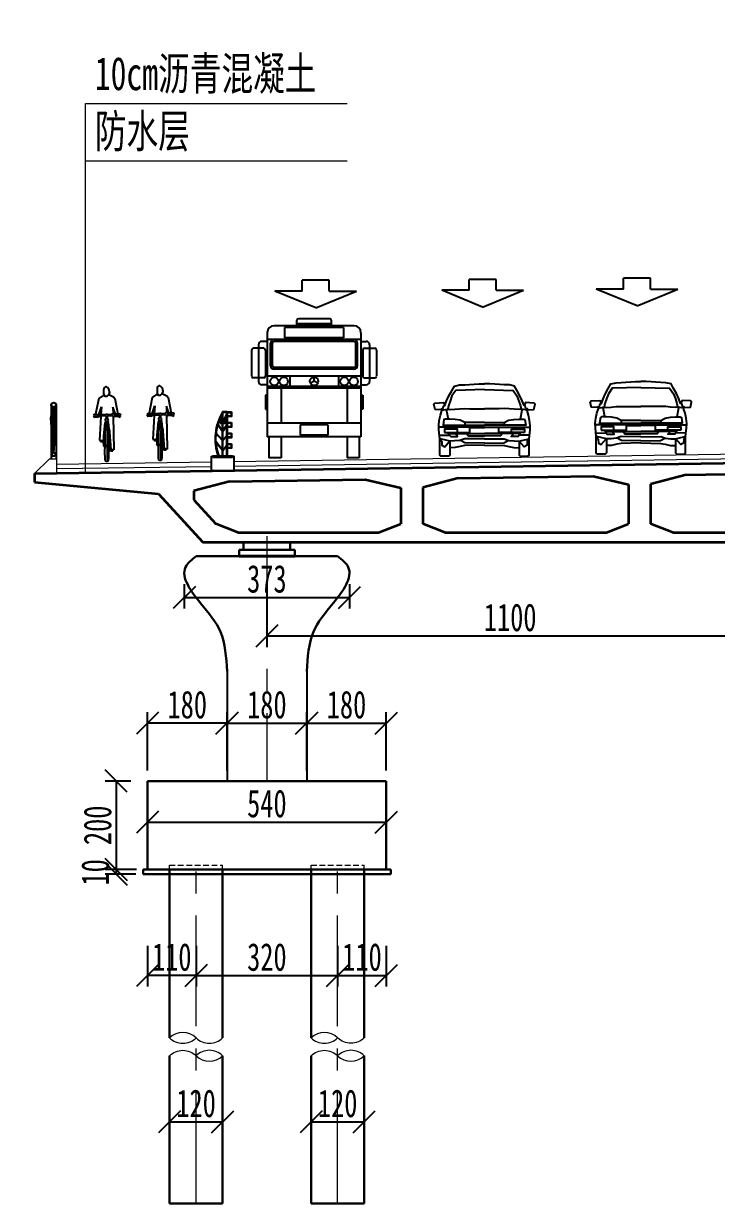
# Model space of a CAD drawing. Extents: x -2611510 to 954358, y -247163 to 181535.
# Drawn here: x 762916 to 778578, y -185521 to -158869 of the extents above; entities that cross this region are included whole.
import ezdxf

# ---------------------------------------------------------------- set-up
doc = ezdxf.new("R2010")
doc.units = 0
for name, pattern in [('ACAD_ISO08W100', [36, 24, -3, 6, -3]), ('CENTER', [2, 1.25, -0.25, 0.25, -0.25]), ('CONTINOUS', [0]), ('HIDDEN', [9.525, 6.35, -3.175])]:
    doc.linetypes.add(name, pattern=pattern)
doc.layers.get('Defpoints').update_dxf_attribs({"color": 8})
for name, color, linetype in [('Dim', 4, 'Continuous'), ('HZ', 2, 'Continuous'), ('ZD结构物', 60, 'Continuous'), ('汽车', 150, 'Continuous'), ('车', 4, 'Continuous')]:
    doc.layers.add(name, color=color, linetype=linetype)
for name, color, linetype, lineweight in [('中心线', 2, 'CENTER', 15), ('文字', 7, 'Continuous', 15), ('标注', 3, 'Continuous', 18), ('桥塔结构', 4, 'Continuous', 40), ('细线', 6, 'Continuous', 18), ('结构', 1, 'Continuous', 30), ('结构轮廓', 1, 'Continuous', 35), ('虚线', 6, 'HIDDEN', 15)]:
    doc.layers.add(name, color=color, linetype=linetype, lineweight=lineweight)
doc.styles.add('fs', font='仿宋_GB2312.TTF', dxfattribs={"width": 0.7})
doc.styles.get("Standard").update_dxf_attribs({"font": '仿宋_GB2312.TTF', "width": 0.7})
doc.dimstyles.new('250-1', dxfattribs={"dimscale": 250, "dimtxt": 2.5, "dimasz": 2, "dimexe": 1, "dimexo": 1, "dimgap": 0, "dimtad": 0, "dimdec": 0, "dimlfac": 0.1, "dimrnd": 0.1, "dimzin": 12, "dimdsep": 46, "dimtxsty": 'Standard', "dimblk": 'OBLIQUE', "dimcen": -1, "dimclrd": 4, "dimclre": 256, "dimclrt": 4, "dimadec": 4, "dimazin": 0, "dimtp": 2, "dimtm": 3, "dimtfac": 0.5, "dimtdec": 0, "dimtmove": 2, "dimatfit": 3, "dimldrblk": 'OBLIQUE', "dimfxl": 5, "dimfxlon": 1, "dimtvp": 0.7, "dimtolj": 1, "dimtzin": 12, "dimarcsym": 0})

# ---------------------------------------------------------------- blocks, each defined once
blk = doc.blocks.new('A$C1F375032')
at = {"layer": '车', "ltscale": 1000}
for p, q in [((-0.838, 1.048), (-0.838, 1.716)), ((-0.838, 1.716), (0.838, 1.716)), ((0.838, 1.048), (0.838, 1.716)), ((0, 0), (-2.524, 1.048)), ((-0.838, 1.048), (-2.524, 1.048)), ((0, 0), (2.524, 1.048)), ((0.838, 1.048), (2.524, 1.048))]:
    blk.add_line(p, q, dxfattribs=at)
blk = doc.blocks.new('CAMRY-F')
at = {"color": 150}
for p, q in [((-0.718, 0.751), (-0.754, 0.941)), ((0.747, 0.751), (0.783, 0.941))]:
    blk.add_line(p, q, dxfattribs=at)
for points in [[(0.015, 0.347), (-0.386, 0.352), (-0.482, 0.317), (-0.591, 0.308), (-0.687, 0.304), (-0.797, 0.33), (-0.893, 0.352), (-0.91, 0.531), (-0.914, 0.618), (-0.901, 0.723), (-0.879, 0.827), (-0.849, 0.924), (-0.858, 0.941), (-0.988, 0.945), (-1.015, 1.05), (-0.993, 1.076), (-0.818, 1.085), (-0.788, 1.024), (-0.753, 1.12), (-0.705, 1.225), (-0.648, 1.325), (-0.596, 1.421), (-0.491, 1.443), (-0.386, 1.447), (-0.29, 1.452), (-0.194, 1.46), (-0.094, 1.465), (0.014, 1.465)], [(0.013, 0.347), (0.415, 0.352), (0.511, 0.317), (0.62, 0.308), (0.716, 0.304), (0.825, 0.33), (0.921, 0.352), (0.939, 0.531), (0.943, 0.618), (0.93, 0.723), (0.908, 0.827), (0.878, 0.924), (0.886, 0.941), (1.017, 0.945), (1.043, 1.05), (1.021, 1.076), (0.847, 1.085), (0.817, 1.024), (0.782, 1.12), (0.734, 1.225), (0.677, 1.325), (0.624, 1.421), (0.52, 1.443), (0.415, 1.447), (0.319, 1.452), (0.223, 1.46), (0.123, 1.465), (0.014, 1.465)], [(0.014, 1.349), (-0.568, 1.331), (-0.644, 1.221), (-0.684, 1.117), (-0.716, 1.021), (-0.731, 0.951), (-0.688, 0.944), (-0.588, 0.951), (-0.489, 0.959), (-0.385, 0.964), (-0.284, 0.961), (0.014, 0.961)], [(0.014, 1.349), (0.596, 1.331), (0.673, 1.221), (0.712, 1.117), (0.745, 1.021), (0.759, 0.951), (0.717, 0.944), (0.616, 0.951), (0.517, 0.959), (0.414, 0.964), (0.313, 0.961), (0.014, 0.961)], [(-0.859, 0.939), (-0.859, 0.956), (-0.827, 0.964), (-0.812, 1.021), (-0.788, 1.024)], [(0.888, 0.939), (0.888, 0.956), (0.856, 0.964), (0.841, 1.021), (0.817, 1.024)], [(-0.859, 0.939), (-0.817, 0.936), (-0.775, 0.944), (-0.731, 0.954)], [(-0.386, 0.679), (-0.476, 0.727), (-0.583, 0.744), (-0.686, 0.749), (-0.783, 0.749), (-0.808, 0.739), (-0.824, 0.624), (-0.386, 0.624)], [(0.415, 0.679), (0.505, 0.727), (0.612, 0.744), (0.715, 0.749), (0.812, 0.749), (0.837, 0.739), (0.852, 0.624), (0.414, 0.624)], [(0.888, 0.939), (0.846, 0.936), (0.804, 0.944), (0.759, 0.954)], [(0.014, 0.589), (-0.911, 0.589)], [(-0.533, 0.479), (-0.279, 0.479), (-0.279, 0.579), (0.014, 0.579)], [(0.014, 0.679), (-0.386, 0.679), (-0.386, 0.624), (0.014, 0.624)], [(0.014, 0.679), (0.415, 0.679), (0.415, 0.624), (0.014, 0.624)], [(0.014, 0.589), (0.94, 0.589)], [(0.562, 0.479), (0.307, 0.479), (0.307, 0.579), (0.014, 0.579)], [(-0.899, 0.422), (-0.692, 0.426), (-0.714, 0.456), (0.014, 0.456)], [(-0.687, 0.304), (-0.687, 0.02), (-0.714, -0.002), (-0.866, -0.002), (-0.893, 0.016), (-0.893, 0.352)], [(-0.893, 0.352), (-0.853, 0.299), (-0.849, 0.221), (-0.792, 0.19), (-0.692, 0.304)], [(-0.692, 0.426), (-0.671, 0.4), (-0.53, 0.399), (-0.576, 0.456)], [(0.014, 0.264), (-0.382, 0.269), (-0.469, 0.317)], [(-0.35, 0.456), (-0.312, 0.409), (0.014, 0.409)], [(0.378, 0.456), (0.341, 0.409), (0.014, 0.409)], [(0.928, 0.422), (0.72, 0.426), (0.742, 0.456), (0.014, 0.456)], [(0.014, 0.264), (0.411, 0.269), (0.498, 0.317)], [(0.72, 0.426), (0.7, 0.4), (0.559, 0.399), (0.605, 0.456)], [(0.716, 0.304), (0.716, 0.02), (0.742, -0.002), (0.895, -0.002), (0.921, 0.016), (0.921, 0.352)], [(0.921, 0.352), (0.882, 0.299), (0.878, 0.221), (0.821, 0.19), (0.72, 0.304)], [(0.014, 0.222), (-0.39, 0.212), (-0.478, 0.195), (-0.583, 0.173), (-0.687, 0.169)], [(0.014, 0.222), (0.419, 0.212), (0.507, 0.195), (0.612, 0.173), (0.716, 0.169)]]:
    blk.add_lwpolyline(points, dxfattribs=at)
for points in [[(-0.796, 0.479), (-0.533, 0.479), (-0.533, 0.547), (-0.796, 0.547)], [(0.825, 0.479), (0.562, 0.479), (0.562, 0.547), (0.825, 0.547)]]:
    blk.add_lwpolyline(points, close=True, dxfattribs=at)
blk = doc.blocks.new('34')
at = {"layer": 'HZ', "color": 7}
for p, q in [((1702.911, 35.441), (1702.911, 35.833)), ((1705.528, 35.572), (1702.911, 35.572)), ((1705.397, 35.964), (1703.042, 35.964)), ((1705.528, 35.441), (1705.528, 35.833)), ((1700.686, 34.917), (1700.686, 27.065)), ((1707.229, 35.441), (1701.209, 35.441)), ((1706.444, 35.31), (1701.995, 35.31)), ((1701.995, 35.31), (1701.995, 34.525)), ((1706.444, 35.31), (1706.444, 34.525)), ((1707.753, 34.917), (1707.753, 27.065)), ((1700.032, 34.001), (1700.032, 31.253)), ((1700.686, 34.263), (1700.293, 34.263)), ((1707.753, 34.394), (1700.686, 34.394)), ((1700.948, 32.431), (1700.948, 34.132)), ((1701.079, 32.431), (1701.079, 34.132)), ((1707.229, 34.263), (1701.209, 34.263)), ((1706.444, 34.525), (1701.995, 34.525)), ((1707.36, 32.431), (1707.36, 34.132)), ((1707.491, 32.431), (1707.491, 34.132)), ((1707.753, 34.263), (1708.145, 34.263)), ((1708.407, 34.001), (1708.407, 31.253)), ((1699.508, 33.609), (1699.508, 31.657)), ((1700.424, 33.739), (1699.639, 33.739)), ((1700.555, 33.609), (1700.555, 31.646)), ((1707.884, 33.609), (1707.884, 31.646)), ((1708.015, 33.739), (1708.8, 33.739)), ((1708.931, 33.609), (1708.931, 31.657)), ((1707.229, 32.3), (1701.209, 32.3)), ((1707.229, 32.169), (1701.209, 32.169)), ((1700.424, 31.515), (1699.639, 31.515)), ((1707.753, 31.646), (1700.686, 31.646)), ((1702.387, 31.646), (1702.387, 30.86)), ((1704.219, 31.262), (1703.945, 31.104)), ((1704.219, 31.262), (1704.219, 31.578)), ((1704.494, 31.104), (1704.219, 31.262)), ((1706.052, 31.646), (1706.052, 30.86)), ((1708.015, 31.515), (1708.8, 31.515)), ((1700.686, 30.991), (1700.293, 30.991)), ((1700.686, 30.206), (1700.555, 30.206)), ((1700.555, 30.206), (1700.555, 29.159)), ((1707.753, 30.86), (1700.686, 30.86)), ((1707.753, 30.729), (1700.686, 30.729)), ((1701.733, 30.729), (1701.733, 28.112)), ((1706.706, 30.729), (1706.706, 28.112)), ((1707.753, 30.991), (1708.145, 30.991)), ((1707.753, 30.206), (1707.884, 30.206)), ((1707.884, 30.206), (1707.884, 29.159)), ((1700.555, 29.682), (1700.686, 29.682)), ((1707.884, 29.682), (1707.753, 29.682)), ((1700.555, 29.159), (1700.686, 29.159)), ((1707.884, 29.159), (1707.753, 29.159)), ((1707.753, 28.112), (1700.686, 28.112)), ((1703.172, 27.981), (1703.172, 27.196)), ((1705.266, 27.981), (1703.172, 27.981)), ((1705.266, 27.981), (1705.266, 27.196)), ((1707.753, 27.065), (1700.686, 27.065)), ((1700.817, 27.065), (1700.817, 25.495)), ((1701.733, 27.065), (1701.733, 25.495)), ((1705.266, 27.196), (1703.172, 27.196)), ((1706.706, 27.065), (1706.706, 25.495)), ((1707.622, 27.065), (1707.622, 25.495)), ((1701.733, 25.495), (1700.817, 25.495)), ((1707.622, 25.495), (1706.706, 25.495))]:
    blk.add_line(p, q, dxfattribs=at)
for centre, radius in [((1701.228, 31.25), 0.314), ((1701.94, 31.25), 0.314), ((1704.219, 31.262), 0.317), ((1706.499, 31.25), 0.314), ((1707.211, 31.25), 0.314)]:
    blk.add_circle(centre, radius, dxfattribs=at)
for centre, radius, start, end in [((1703.042, 35.833), 0.131, 90, 180), ((1705.397, 35.833), 0.131, 0, 90), ((1701.209, 34.917), 0.523, 90, 180), ((1707.229, 34.917), 0.523, 0, 90), ((1700.293, 34.001), 0.262, 90, 180), ((1701.209, 34.132), 0.262, 90, 180), ((1701.209, 34.132), 0.131, 90, 180), ((1707.229, 34.132), 0.262, 0, 90), ((1707.229, 34.132), 0.131, 0, 90), ((1708.145, 34.001), 0.262, 0, 90), ((1699.639, 33.609), 0.131, 90, 180), ((1700.424, 33.609), 0.131, 0, 90), ((1708.015, 33.609), 0.131, 90, 180), ((1708.8, 33.609), 0.131, 0, 90), ((1701.209, 32.431), 0.262, 180, 270), ((1701.209, 32.431), 0.131, 180, 270), ((1707.229, 32.431), 0.262, 270, 0), ((1707.229, 32.431), 0.131, 270, 0), ((1699.639, 31.646), 0.131, 180, 270), ((1700.293, 31.253), 0.262, 180, 270), ((1700.424, 31.646), 0.131, 270, 0), ((1708.015, 31.646), 0.131, 180, 270), ((1708.145, 31.253), 0.262, 270, 0), ((1708.8, 31.646), 0.131, 270, 0)]:
    blk.add_arc(centre, radius, start, end, dxfattribs=at)
blk = doc.blocks.new('_Oblique')
at = {"color": 0, "linetype": 'ByBlock', "lineweight": -2}
blk.add_line((-0.5, -0.5), (0.5, 0.5), dxfattribs=at)
blk = doc.blocks.new('*D118')
at = {"layer": 'Defpoints', "color": 0, "transparency": 16777216}
for p in [(795666, -147875), (763166, -151442), (795666, -166511)]:
    blk.add_point(p, dxfattribs=at)
at = {"layer": 'Dim', "lineweight": -2, "transparency": 16777216}
for p, q in [((763166, -149125), (763166, -147625)), ((795666, -149125), (795666, -147625))]:
    blk.add_line(p, q, dxfattribs=at)
at = {"layer": 'Dim', "color": 4, "lineweight": -2, "transparency": 16777216}
blk.add_line((763166, -147875), (795666, -147875), dxfattribs=at)
at = {"layer": 'Dim', "color": 4, "lineweight": -2, "transparency": 16777216, "xscale": 500, "yscale": 500, "zscale": 500, "rotation": 180}
blk.add_blockref('_Oblique', (763166, -147875), dxfattribs=at)
at = {"layer": 'Dim', "color": 4, "lineweight": -2, "transparency": 16777216, "xscale": 500, "yscale": 500, "zscale": 500}
blk.add_blockref('_Oblique', (795666, -147875), dxfattribs=at)
at = {"layer": 'Dim', "color": 4, "transparency": 16777216, "insert": (779416, -147458), "char_height": 625, "attachment_point": 5}
blk.add_mtext('\\A1;3250', dxfattribs=at)
blk = doc.blocks.new('A$C3DE66DF3')
at = {"layer": '汽车', "color": 1}
for p, q in [((0.118, 1.395), (0.039, 1.016)), ((0.337, 1.482), (0.44, 1.43)), ((0.44, 1.43), (0.467, 1.393)), ((0.467, 1.393), (0.541, 1.011)), ((0.012, 1.038), (0, 1.02)), ((0.103, 1.033), (0.012, 1.038)), ((0.108, 1.045), (0.103, 1.033)), ((0.119, 1.044), (0.108, 1.045)), ((0.117, 1.036), (0.174, 1.212)), ((0.155, 1.034), (0.119, 1.044)), ((0.119, 1.007), (0.132, 1.041)), ((0.174, 1.212), (0.163, 1.034)), ((0.28, 1.043), (0.279, 1.038)), ((0.306, 1.042), (0.28, 1.043)), ((0.31, 1.038), (0.306, 1.042)), ((0.399, 1.047), (0.395, 1.037)), ((0.429, 1.059), (0.399, 1.047)), ((0.428, 1.201), (0.431, 1.059)), ((0.5, 1.011), (0.428, 1.201)), ((0.465, 1.057), (0.429, 1.059)), ((0.465, 1.034), (0.462, 1.049)), ((0.462, 1.049), (0.468, 1.03)), ((0.489, 1.051), (0.465, 1.057)), ((0.565, 1.057), (0.489, 1.051)), ((0.596, 1.048), (0.565, 1.057)), ((0.598, 1.025), (0.596, 1.048)), ((0, 1.02), (0.012, 0.999)), ((0.01, 0.989), (0.007, 0.985)), ((0.007, 0.985), (0.011, 0.982)), ((0.029, 0.993), (0.01, 0.989)), ((0.011, 0.982), (0.124, 0.997)), ((0.012, 0.999), (0.119, 1.007)), ((0.029, 0.993), (0.119, 1.007)), ((0.039, 1.016), (0.088, 0.977)), ((0.088, 0.977), (0.098, 0.997)), ((0.098, 0.997), (0.117, 1.036)), ((0.124, 0.997), (0.156, 1.003)), ((0.153, 0.86), (0.132, 0.477)), ((0.162, 1.008), (0.153, 0.86)), ((0.279, 1.038), (0.155, 1.034)), ((0.156, 1.003), (0.172, 1.016)), ((0.172, 1.016), (0.278, 1.014)), ((0.251, 0.863), (0.218, 0.564)), ((0.272, 0.863), (0.25, 0.862)), ((0.272, 0.863), (0.251, 0.863)), ((0.256, 0.938), (0.255, 0.921)), ((0.255, 0.921), (0.263, 0.892)), ((0.279, 0.946), (0.256, 0.938)), ((0.296, 0.889), (0.263, 0.892)), ((0.263, 0.892), (0.282, 0.889)), ((0.263, 0.892), (0.267, 0.879)), ((0.267, 0.879), (0.275, 0.856)), ((0.275, 0.856), (0.28, 0.814)), ((0.28, 0.814), (0.275, 0.777)), ((0.278, 1.014), (0.279, 0.946)), ((0.282, 0.889), (0.321, 0.888)), ((0.309, 0.946), (0.287, 0.943)), ((0.321, 0.888), (0.296, 0.889)), ((0.308, 1.014), (0.4, 1.019)), ((0.309, 0.946), (0.308, 1.014)), ((0.324, 0.935), (0.309, 0.946)), ((0.395, 1.037), (0.31, 1.038)), ((0.31, 0.781), (0.315, 0.864)), ((0.321, 0.766), (0.31, 0.781)), ((0.315, 0.864), (0.321, 0.888)), ((0.318, 0.864), (0.315, 0.864)), ((0.315, 0.864), (0.33, 0.862)), ((0.33, 0.868), (0.318, 0.864)), ((0.321, 0.888), (0.328, 0.9)), ((0.328, 0.9), (0.324, 0.935)), ((0.344, 0.729), (0.33, 0.868)), ((0.4, 1.019), (0.424, 1.007)), ((0.424, 1.007), (0.462, 0.999)), ((0.431, 1.005), (0.444, 0.261)), ((0.462, 0.999), (0.489, 1.003)), ((0.501, 1.013), (0.465, 1.034)), ((0.468, 1.03), (0.501, 1.013)), ((0.489, 1.003), (0.543, 1.005)), ((0.5, 1.011), (0.541, 1.011)), ((0.501, 1.013), (0.59, 1.017)), ((0.552, 1.014), (0.501, 1.013)), ((0.543, 1.005), (0.589, 0.986)), ((0.594, 0.998), (0.552, 1.014)), ((0.589, 0.986), (0.594, 0.998)), ((0.59, 1.017), (0.598, 1.025)), ((0.218, 0.564), (0.218, 0.493)), ((0.255, 0.732), (0.237, 0.691)), ((0.237, 0.691), (0.239, 0.323)), ((0.248, 0.325), (0.251, 0.66)), ((0.251, 0.66), (0.262, 0.704)), ((0.253, 0.355), (0.254, 0.605)), ((0.254, 0.605), (0.263, 0.661)), ((0.28, 0.747), (0.255, 0.732)), ((0.262, 0.704), (0.286, 0.725)), ((0.263, 0.661), (0.272, 0.7)), ((0.275, 0.777), (0.264, 0.764)), ((0.264, 0.764), (0.282, 0.76)), ((0.272, 0.7), (0.286, 0.715)), ((0.305, 0.76), (0.279, 0.758)), ((0.279, 0.758), (0.28, 0.747)), ((0.282, 0.76), (0.305, 0.76)), ((0.286, 0.725), (0.313, 0.721)), ((0.286, 0.715), (0.304, 0.711)), ((0.301, 0.596), (0.297, 0.35)), ((0.308, 0.667), (0.301, 0.596)), ((0.304, 0.711), (0.316, 0.698)), ((0.317, 0.678), (0.308, 0.667)), ((0.311, 0.761), (0.321, 0.766)), ((0.312, 0.749), (0.311, 0.761)), ((0.344, 0.729), (0.312, 0.749)), ((0.313, 0.721), (0.331, 0.693)), ((0.316, 0.698), (0.317, 0.678)), ((0.317, 0.678), (0.328, 0.581)), ((0.328, 0.581), (0.33, 0.363)), ((0.331, 0.693), (0.338, 0.324)), ((0.357, 0.683), (0.344, 0.729)), ((0.35, 0.325), (0.364, 0.533)), ((0.364, 0.533), (0.357, 0.683)), ((0.381, 0.376), (0.363, 0.545)), ((0.132, 0.477), (0.193, 0.453)), ((0.2, 0.46), (0.156, 0.459)), ((0.156, 0.459), (0.156, 0.445)), ((0.156, 0.445), (0.201, 0.446)), ((0.193, 0.453), (0.218, 0.493)), ((0.2, 0.46), (0.201, 0.45)), ((0.224, 0.455), (0.201, 0.454)), ((0.201, 0.45), (0.201, 0.446)), ((0.215, 0.45), (0.201, 0.45)), ((0.215, 0.45), (0.217, 0.348)), ((0.22, 0.356), (0.217, 0.348)), ((0.217, 0.348), (0.36, 0.346)), ((0.364, 0.356), (0.22, 0.356)), ((0.224, 0.455), (0.225, 0.356)), ((0.239, 0.323), (0.248, 0.325)), ((0.252, 0.227), (0.253, 0.355)), ((0.297, 0.35), (0.301, 0.066)), ((0.33, 0.363), (0.327, 0.074)), ((0.338, 0.324), (0.35, 0.325)), ((0.357, 0.249), (0.356, 0.349)), ((0.36, 0.346), (0.364, 0.356)), ((0.366, 0.255), (0.363, 0.356)), ((0.378, 0.316), (0.381, 0.376)), ((0.397, 0.261), (0.378, 0.316)), ((0.444, 0.261), (0.397, 0.261)), ((0.258, 0.06), (0.252, 0.227)), ((0.264, 0.018), (0.258, 0.06)), ((0.305, 0), (0.264, 0.018)), ((0.301, 0.066), (0.306, 0.033)), ((0.315, 0.011), (0.305, 0)), ((0.306, 0.033), (0.315, 0.011)), ((0.321, 0.036), (0.315, 0.011)), ((0.327, 0.074), (0.321, 0.036)), ((0.357, 0.249), (0.38, 0.25)), ((0.366, 0.255), (0.38, 0.254)), ((0.425, 0.259), (0.38, 0.259)), ((0.38, 0.254), (0.38, 0.259)), ((0.38, 0.244), (0.38, 0.254)), ((0.38, 0.244), (0.425, 0.245)), ((0.425, 0.245), (0.425, 0.259))]:
    blk.add_line(p, q, dxfattribs=at)
blk.add_lwpolyline([(0.3, 1.442), (0.334, 1.474), (0.356, 1.524), (0.34, 1.597), (0.309, 1.633), (0.286, 1.651), (0.264, 1.651), (0.241, 1.637), (0.226, 1.619), (0.223, 1.569), (0.223, 1.505), (0.235, 1.469), (0.25, 1.442)], close=True, dxfattribs=at)
blk.add_lwpolyline([(0.231, 1.473), (0.118, 1.395)], dxfattribs=at)
blk = doc.blocks.new('标准横断面')
at = {"layer": '结构轮廓'}
for p, q in [((-14425, 1336.25), (1825, 1580)), ((-14425, 1336.25), (-14425, 1136.25)), ((1825, 1580), (18075, 1336.25)), ((18075, 1136.25), (18075, 1336.25)), ((-14425, 1136.25), (-11625, 878.25)), ((-10023.152955, 1152.277706), (-10823.152955, 940.277706)), ((-10023.566761, 1152.271499), (-6949.589103, 1198.381164)), ((-6950, 1198.375), (-6150, 1010.375)), ((-4850, 1229.875), (-5650, 1017.875)), ((-4850.413807, 1229.868793), (-1799.589103, 1275.631164)), ((-1800, 1275.625), (-1000, 1087.625)), ((-1000, 1087.727725), (-1000, 199.892297)), ((300, 1307.125), (-500, 1095.125)), ((-500, 1095.228452), (-500, 199.892297)), ((299.586193, 1307.118793), (1825, 1330)), ((1825, 1330), (3350.413807, 1307.118793)), ((3350, 1307.125), (4150, 1095.125)), ((4150, 1095.228452), (4150, 199.892297)), ((5450, 1275.625), (4650, 1087.625)), ((4650, 1087.727725), (4650, 199.892297)), ((5449.589104, 1275.631164), (8500.413807, 1229.868793)), ((8500, 1229.875), (9300, 1017.875)), ((10600, 1198.375), (9800, 1010.375)), ((10599.589104, 1198.381164), (13673.566762, 1152.271499)), ((13673.152955, 1152.277706), (14473.152955, 940.277706)), ((15275, 878.25), (18075, 1136.25)), ((-11625, 878.25), (-10625, -220)), ((-10823.152955, 940.381158), (-10823.152955, 740.277706)), ((-6150, 1010.477725), (-6150, 199.892297)), ((-5650, 1017.978452), (-5650, 199.892297)), ((9300, 1017.978452), (9300, 199.892297)), ((9800, 1010.477725), (9800, 199.892297)), ((14275, -220), (15275, 878.25)), ((14473.152955, 940.381158), (14473.152955, 740.277706)), ((-10823.152955, 740.277706), (-10331.054518, 199.830598)), ((14473.152955, 740.277706), (13981.054518, 199.830598)), ((-9831.208766, 0), (-10331.208766, 200)), ((-9831.478024, 0), (-6649.730742, 0)), ((-6650, 0), (-6150, 200)), ((-5150, 0), (-5650, 200)), ((-5150.269258, 0), (-1499.730742, 0)), ((-1500, 0), (-1000, 200)), ((0, 0), (-500, 200)), ((-0.269258, 0), (3650.269258, 0)), ((3650, 0), (4150, 200)), ((5150, 0), (4650, 200)), ((5149.730742, 0), (8800.269258, 0)), ((8800, 0), (9300, 200)), ((10300, 0), (9800, 200)), ((10299.730742, 0), (13481.478024, 0)), ((13481.208766, 0), (13981.208766, 200)), ((-10625, -220), (14275, -220))]:
    blk.add_line(p, q, dxfattribs=at)
blk = doc.blocks.new('*D217')
at = {"layer": 'Defpoints', "color": 0, "transparency": 16777216}
for p in [(766216, -182756), (767416, -182756), (767416, -183680)]:
    blk.add_point(p, dxfattribs=at)
at = {"layer": 'Dim', "lineweight": -2, "transparency": 16777216}
for p, q in [((766216, -183006), (766216, -183930)), ((767416, -183006), (767416, -183930))]:
    blk.add_line(p, q, dxfattribs=at)
at = {"layer": 'Dim', "color": 4, "lineweight": -2, "transparency": 16777216}
blk.add_line((766216, -183680), (767416, -183680), dxfattribs=at)
at = {"layer": 'Dim', "color": 4, "lineweight": -2, "transparency": 16777216, "xscale": 500, "yscale": 500, "zscale": 500, "rotation": 180}
blk.add_blockref('_Oblique', (766216, -183680), dxfattribs=at)
at = {"layer": 'Dim', "color": 4, "lineweight": -2, "transparency": 16777216, "xscale": 500, "yscale": 500, "zscale": 500}
blk.add_blockref('_Oblique', (767416, -183680), dxfattribs=at)
at = {"layer": 'Dim', "color": 4, "transparency": 16777216, "insert": (766816, -183264), "char_height": 625, "attachment_point": 5}
blk.add_mtext('\\A1;120', dxfattribs=at)
blk = doc.blocks.new('*D218')
at = {"layer": 'Defpoints', "color": 0, "transparency": 16777216}
for p in [(766816, -179450), (770016, -179450), (770016, -180374)]:
    blk.add_point(p, dxfattribs=at)
at = {"layer": 'Dim', "lineweight": -2, "transparency": 16777216}
for p, q in [((766816, -179700), (766816, -180624)), ((770016, -179700), (770016, -180624))]:
    blk.add_line(p, q, dxfattribs=at)
at = {"layer": 'Dim', "color": 4, "lineweight": -2, "transparency": 16777216}
blk.add_line((766816, -180374), (770016, -180374), dxfattribs=at)
at = {"layer": 'Dim', "color": 4, "lineweight": -2, "transparency": 16777216, "xscale": 500, "yscale": 500, "zscale": 500, "rotation": 180}
blk.add_blockref('_Oblique', (766816, -180374), dxfattribs=at)
at = {"layer": 'Dim', "color": 4, "lineweight": -2, "transparency": 16777216, "xscale": 500, "yscale": 500, "zscale": 500}
blk.add_blockref('_Oblique', (770016, -180374), dxfattribs=at)
at = {"layer": 'Dim', "color": 4, "transparency": 16777216, "insert": (768416, -179958), "char_height": 625, "attachment_point": 5}
blk.add_mtext('\\A1;320', dxfattribs=at)
blk = doc.blocks.new('*D219')
at = {"layer": 'Defpoints', "color": 0, "transparency": 16777216}
for p in [(769416, -182756), (770616, -182756), (770616, -183680)]:
    blk.add_point(p, dxfattribs=at)
at = {"layer": 'Dim', "lineweight": -2, "transparency": 16777216}
for p, q in [((769416, -183006), (769416, -183930)), ((770616, -183006), (770616, -183930))]:
    blk.add_line(p, q, dxfattribs=at)
at = {"layer": 'Dim', "color": 4, "lineweight": -2, "transparency": 16777216}
blk.add_line((769416, -183680), (770616, -183680), dxfattribs=at)
at = {"layer": 'Dim', "color": 4, "lineweight": -2, "transparency": 16777216, "xscale": 500, "yscale": 500, "zscale": 500, "rotation": 180}
blk.add_blockref('_Oblique', (769416, -183680), dxfattribs=at)
at = {"layer": 'Dim', "color": 4, "lineweight": -2, "transparency": 16777216, "xscale": 500, "yscale": 500, "zscale": 500}
blk.add_blockref('_Oblique', (770616, -183680), dxfattribs=at)
at = {"layer": 'Dim', "color": 4, "transparency": 16777216, "insert": (770016, -183264), "char_height": 625, "attachment_point": 5}
blk.add_mtext('\\A1;120', dxfattribs=at)
blk = doc.blocks.new('*D220')
at = {"layer": 'Defpoints', "color": 0, "transparency": 16777216}
for p in [(770016, -179450), (771116, -179450), (771116, -180374)]:
    blk.add_point(p, dxfattribs=at)
at = {"layer": 'Dim', "lineweight": -2, "transparency": 16777216}
for p, q in [((770016, -179700), (770016, -180624)), ((771116, -179700), (771116, -180624))]:
    blk.add_line(p, q, dxfattribs=at)
at = {"layer": 'Dim', "color": 4, "lineweight": -2, "transparency": 16777216}
blk.add_line((770016, -180374), (771116, -180374), dxfattribs=at)
at = {"layer": 'Dim', "color": 4, "lineweight": -2, "transparency": 16777216, "xscale": 500, "yscale": 500, "zscale": 500, "rotation": 180}
blk.add_blockref('_Oblique', (770016, -180374), dxfattribs=at)
at = {"layer": 'Dim', "color": 4, "lineweight": -2, "transparency": 16777216, "xscale": 500, "yscale": 500, "zscale": 500}
blk.add_blockref('_Oblique', (771116, -180374), dxfattribs=at)
at = {"layer": 'Dim', "color": 4, "transparency": 16777216, "insert": (770566, -179958), "char_height": 625, "attachment_point": 5}
blk.add_mtext('\\A1;110', dxfattribs=at)
blk = doc.blocks.new('*D221')
at = {"layer": 'Defpoints', "color": 0, "transparency": 16777216}
for p in [(765716, -179450), (766816, -179450), (765716, -180374)]:
    blk.add_point(p, dxfattribs=at)
at = {"layer": 'Dim', "lineweight": -2, "transparency": 16777216}
for p, q in [((765716, -179700), (765716, -180624)), ((766816, -179700), (766816, -180624))]:
    blk.add_line(p, q, dxfattribs=at)
at = {"layer": 'Dim', "color": 4, "lineweight": -2, "transparency": 16777216}
blk.add_line((766816, -180374), (765716, -180374), dxfattribs=at)
at = {"layer": 'Dim', "color": 4, "lineweight": -2, "transparency": 16777216, "xscale": 500, "yscale": 500, "zscale": 500, "rotation": 180}
blk.add_blockref('_Oblique', (765716, -180374), dxfattribs=at)
at = {"layer": 'Dim', "color": 4, "lineweight": -2, "transparency": 16777216, "xscale": 500, "yscale": 500, "zscale": 500}
blk.add_blockref('_Oblique', (766816, -180374), dxfattribs=at)
at = {"layer": 'Dim', "color": 4, "transparency": 16777216, "insert": (766266, -179958), "char_height": 625, "attachment_point": 5}
blk.add_mtext('\\A1;110', dxfattribs=at)
blk = doc.blocks.new('*D222')
at = {"layer": 'Defpoints', "color": 0, "transparency": 16777216}
for p in [(765716, -175980), (771116, -175980), (771116, -176908)]:
    blk.add_point(p, dxfattribs=at)
at = {"layer": 'Dim', "lineweight": -2, "transparency": 16777216}
for p, q in [((765716, -176230), (765716, -177158)), ((771116, -176230), (771116, -177158))]:
    blk.add_line(p, q, dxfattribs=at)
at = {"layer": 'Dim', "color": 4, "lineweight": -2, "transparency": 16777216}
blk.add_line((765716, -176908), (771116, -176908), dxfattribs=at)
at = {"layer": 'Dim', "color": 4, "lineweight": -2, "transparency": 16777216, "xscale": 500, "yscale": 500, "zscale": 500, "rotation": 180}
blk.add_blockref('_Oblique', (765716, -176908), dxfattribs=at)
at = {"layer": 'Dim', "color": 4, "lineweight": -2, "transparency": 16777216, "xscale": 500, "yscale": 500, "zscale": 500}
blk.add_blockref('_Oblique', (771116, -176908), dxfattribs=at)
at = {"layer": 'Dim', "color": 4, "transparency": 16777216, "insert": (768416, -176491), "char_height": 625, "attachment_point": 5}
blk.add_mtext('\\A1;540', dxfattribs=at)
blk = doc.blocks.new('*D223')
at = {"layer": 'Defpoints', "color": 0, "transparency": 16777216}
for p in [(765716, -177980), (765007, -178080), (765706, -178080)]:
    blk.add_point(p, dxfattribs=at)
at = {"layer": 'Dim', "lineweight": -2, "transparency": 16777216}
for p, q in [((765466, -177980), (764757, -177980)), ((765456, -178080), (764757, -178080))]:
    blk.add_line(p, q, dxfattribs=at)
at = {"layer": 'Dim', "color": 4, "lineweight": -2, "transparency": 16777216}
blk.add_line((765007, -177980), (765007, -178080), dxfattribs=at)
at = {"layer": 'Dim', "color": 4, "lineweight": -2, "transparency": 16777216, "xscale": 500, "yscale": 500, "zscale": 500}
for p, rotation in [((765007, -177980), 90), ((765007, -178080), 270)]:
    blk.add_blockref('_Oblique', p, dxfattribs=dict(at, rotation=rotation))
at = {"layer": 'Dim', "color": 4, "transparency": 16777216, "insert": (764538, -178042), "char_height": 625, "attachment_point": 5, "rotation": 90}
blk.add_mtext('\\A1;10', dxfattribs=at)
blk = doc.blocks.new('*D224')
at = {"layer": 'Defpoints', "color": 0, "transparency": 16777216}
for p in [(765592, -175980), (765007, -177980), (765592, -177980)]:
    blk.add_point(p, dxfattribs=at)
at = {"layer": 'Dim', "lineweight": -2, "transparency": 16777216}
for p, q in [((765342, -175980), (764757, -175980)), ((765342, -177980), (764757, -177980))]:
    blk.add_line(p, q, dxfattribs=at)
at = {"layer": 'Dim', "color": 4, "lineweight": -2, "transparency": 16777216}
blk.add_line((765007, -175980), (765007, -177980), dxfattribs=at)
at = {"layer": 'Dim', "color": 4, "lineweight": -2, "transparency": 16777216, "xscale": 500, "yscale": 500, "zscale": 500}
for p, rotation in [((765007, -175980), 90), ((765007, -177980), 270)]:
    blk.add_blockref('_Oblique', p, dxfattribs=dict(at, rotation=rotation))
at = {"layer": 'Dim', "color": 4, "transparency": 16777216, "insert": (764591, -176980), "char_height": 625, "attachment_point": 5, "rotation": 90}
blk.add_mtext('\\A1;200', dxfattribs=at)
blk = doc.blocks.new('*D327')
at = {"layer": 'Defpoints', "color": 0}
for p in [(765716, -174673), (765716, -175988), (767516, -175988)]:
    blk.add_point(p, dxfattribs=at)
at = {"layer": 'Dim', "lineweight": -2}
for p, q in [((765716, -175738), (765716, -174423)), ((767516, -175738), (767516, -174423))]:
    blk.add_line(p, q, dxfattribs=at)
at = {"layer": 'Dim', "color": 4, "lineweight": -2}
blk.add_line((767516, -174673), (765716, -174673), dxfattribs=at)
at = {"layer": 'Dim', "color": 4, "lineweight": -2, "xscale": 500, "yscale": 500, "zscale": 500, "rotation": 180}
blk.add_blockref('_Oblique', (765716, -174673), dxfattribs=at)
at = {"layer": 'Dim', "color": 4, "lineweight": -2, "xscale": 500, "yscale": 500, "zscale": 500}
blk.add_blockref('_Oblique', (767516, -174673), dxfattribs=at)
at = {"layer": 'Dim', "color": 4, "insert": (766616, -174257), "char_height": 625, "attachment_point": 5}
blk.add_mtext('\\A1;180', dxfattribs=at)
blk = doc.blocks.new('*D328')
at = {"layer": 'Defpoints', "color": 0}
for p in [(771116, -174673), (769316, -175988), (771116, -175988)]:
    blk.add_point(p, dxfattribs=at)
at = {"layer": 'Dim', "lineweight": -2}
for p, q in [((769316, -175738), (769316, -174423)), ((771116, -175738), (771116, -174423))]:
    blk.add_line(p, q, dxfattribs=at)
at = {"layer": 'Dim', "color": 4, "lineweight": -2}
blk.add_line((769316, -174673), (771116, -174673), dxfattribs=at)
at = {"layer": 'Dim', "color": 4, "lineweight": -2, "xscale": 500, "yscale": 500, "zscale": 500, "rotation": 180}
blk.add_blockref('_Oblique', (769316, -174673), dxfattribs=at)
at = {"layer": 'Dim', "color": 4, "lineweight": -2, "xscale": 500, "yscale": 500, "zscale": 500}
blk.add_blockref('_Oblique', (771116, -174673), dxfattribs=at)
at = {"layer": 'Dim', "color": 4, "insert": (770216, -174257), "char_height": 625, "attachment_point": 5}
blk.add_mtext('\\A1;180', dxfattribs=at)
blk = doc.blocks.new('*D329')
at = {"layer": 'Defpoints', "color": 0}
for p in [(766549, -171284), (770283, -171284), (770283, -171832)]:
    blk.add_point(p, dxfattribs=at)
at = {"layer": 'Dim', "lineweight": -2}
for p, q in [((766549, -171534), (766549, -172082)), ((770283, -171534), (770283, -172082))]:
    blk.add_line(p, q, dxfattribs=at)
at = {"layer": 'Dim', "color": 4, "lineweight": -2}
blk.add_line((766549, -171832), (770283, -171832), dxfattribs=at)
at = {"layer": 'Dim', "color": 4, "lineweight": -2, "xscale": 500, "yscale": 500, "zscale": 500, "rotation": 180}
blk.add_blockref('_Oblique', (766549, -171832), dxfattribs=at)
at = {"layer": 'Dim', "color": 4, "lineweight": -2, "xscale": 500, "yscale": 500, "zscale": 500}
blk.add_blockref('_Oblique', (770283, -171832), dxfattribs=at)
at = {"layer": 'Dim', "color": 4, "insert": (768416, -171416), "char_height": 625, "attachment_point": 5}
blk.add_mtext('\\A1;373', dxfattribs=at)
blk = doc.blocks.new('*D330')
at = {"layer": 'Defpoints', "color": 0}
for p in [(769316, -174673), (767516, -175199), (769316, -175199)]:
    blk.add_point(p, dxfattribs=at)
at = {"layer": 'Dim', "lineweight": -2}
for p, q in [((767516, -174949), (767516, -174423)), ((769316, -174949), (769316, -174423))]:
    blk.add_line(p, q, dxfattribs=at)
at = {"layer": 'Dim', "color": 4, "lineweight": -2}
blk.add_line((767516, -174673), (769316, -174673), dxfattribs=at)
at = {"layer": 'Dim', "color": 4, "lineweight": -2, "xscale": 500, "yscale": 500, "zscale": 500, "rotation": 180}
blk.add_blockref('_Oblique', (767516, -174673), dxfattribs=at)
at = {"layer": 'Dim', "color": 4, "lineweight": -2, "xscale": 500, "yscale": 500, "zscale": 500}
blk.add_blockref('_Oblique', (769316, -174673), dxfattribs=at)
at = {"layer": 'Dim', "color": 4, "insert": (768416, -174257), "char_height": 625, "attachment_point": 5}
blk.add_mtext('\\A1;180', dxfattribs=at)
blk = doc.blocks.new('*D321')
at = {"layer": 'Defpoints', "color": 0}
for p in [(768416, -171095), (779416, -171095), (779416, -172702)]:
    blk.add_point(p, dxfattribs=at)
at = {"layer": 'Dim', "lineweight": -2}
for p, q in [((768416, -171452), (768416, -172952)), ((779416, -171452), (779416, -172952))]:
    blk.add_line(p, q, dxfattribs=at)
at = {"layer": 'Dim', "color": 4, "lineweight": -2}
blk.add_line((768416, -172702), (779416, -172702), dxfattribs=at)
at = {"layer": 'Dim', "color": 4, "lineweight": -2, "xscale": 500, "yscale": 500, "zscale": 500, "rotation": 180}
blk.add_blockref('_Oblique', (768416, -172702), dxfattribs=at)
at = {"layer": 'Dim', "color": 4, "lineweight": -2, "xscale": 500, "yscale": 500, "zscale": 500}
blk.add_blockref('_Oblique', (779416, -172702), dxfattribs=at)
at = {"layer": 'Dim', "color": 4, "insert": (773916, -172286), "char_height": 625, "attachment_point": 5}
blk.add_mtext('\\A1;1100', dxfattribs=at)

msp = doc.modelspace()

# ---------------------------------------------------------------- linework, layer by layer
for p, q in [((763532.5, -167782.4), (763586.1, -167535.2)), ((763542.6, -167783.1), (763592.5, -167552.7)), ((763543.5, -167482.4), (763543.5, -168698.4)), ((763592.5, -167643.8), (763578.2, -167618.9)), ((763592.5, -167623.8), (763581.3, -167604.4)), ((763592.5, -168409.7), (763592.5, -167552.7)), ((763602.5, -168409.7), (763602.5, -167552.7)), ((763652.5, -167783.1), (763602.5, -167552.7)), ((763602.5, -167623.8), (763613.7, -167604.4)), ((763602.5, -167643.8), (763616.9, -167618.9)), ((763662.5, -167782.4), (763609, -167535.2)), ((763651.5, -167482.4), (763651.5, -168698.4)), ((763594.2, -168556.1), (763532.5, -167782.4)), ((763592.5, -168409.7), (763542.6, -167783.1)), ((763592.5, -167824.5), (763544.1, -167776.1)), ((763592.5, -167810.4), (763546.7, -167764.5)), ((763592.5, -167884.6), (763549.1, -167864.3)), ((763592.5, -167895.6), (763550, -167875.8)), ((763592.5, -167744), (763560.9, -167698.8)), ((763592.5, -167726.6), (763563.8, -167685.5)), ((763600.9, -168556.1), (763662.5, -167782.4)), ((763602.5, -167726.6), (763631.3, -167685.5)), ((763602.5, -167744), (763634.2, -167698.8)), ((763602.5, -167810.4), (763648.4, -167764.5)), ((763602.5, -167824.5), (763650.9, -167776.1)), ((763602.5, -168409.7), (763652.5, -167783.1)), ((763602.5, -167884.6), (763646, -167864.3)), ((763602.5, -167895.6), (763645.1, -167875.8)), ((763592.5, -167955.3), (763555.3, -167941.7)), ((763592.5, -167965.9), (763556.1, -167952.7)), ((763602.5, -167955.3), (763639.8, -167941.7)), ((763602.5, -167965.9), (763638.9, -167952.7))]:
    msp.add_line(p, q)
at = {"linetype": 'ACAD_ISO08W100', "ltscale": 0.1}
msp.add_line((763597.5, -168555.9), (763597.5, -167536.4), dxfattribs=at)
at = {"color": 1}
for p, q in [((767351.3, -167893.2), (767351.3, -167813.2)), ((767351.3, -167813.2), (767481.3, -167813.2)), ((767351.3, -167893.2), (767481.3, -167893.2)), ((767413.8, -167907.4), (767355.9, -167783.2)), ((767413.8, -167897.9), (767358.1, -167778.4)), ((767359.3, -167885.2), (767359.3, -167821.2)), ((767359.3, -167821.2), (767473.3, -167821.2)), ((767359.3, -167885.2), (767473.3, -167885.2)), ((767413.8, -167888.5), (767360.3, -167773.6)), ((767516.3, -167655.2), (767409, -167655.2)), ((767413.8, -168643.2), (767413.8, -167670.6)), ((767516.3, -167643.2), (767416.3, -167643.2)), ((767416.3, -168643.2), (767416.3, -167666.4)), ((767418.8, -168643.2), (767418.8, -167662.2)), ((767418.8, -167888.5), (767504.3, -167705.1)), ((767418.8, -167897.9), (767504.3, -167714.6)), ((767418.8, -167907.4), (767504.3, -167724)), ((767473.3, -167885.2), (767473.3, -167821.2)), ((767481.3, -167893.2), (767481.3, -167813.2)), ((767504.3, -167655.2), (767504.3, -168643.2)), ((767516.3, -167643.2), (767516.3, -168643.2)), ((767413.8, -168288.6), (767264.2, -168122.3)), ((767413.8, -168282.6), (767264.8, -168117)), ((767413.8, -168276.6), (767265.4, -168111.7)), ((767416.3, -168090.1), (767302.8, -167928)), ((767413.8, -168079.6), (767304.3, -167923.1)), ((767413.8, -168072.6), (767305.7, -167918.2)), ((767416.3, -168090.1), (767504.3, -167964.5)), ((767418.8, -168072.6), (767504.3, -167950.5)), ((767418.8, -168079.6), (767504.3, -167957.5)), ((767413.8, -168502.9), (767259.4, -168312.1)), ((767413.8, -168509.3), (767259.8, -168319)), ((767413.8, -168515.6), (767260.2, -168325.9)), ((767418.8, -168276.6), (767504.3, -168181.7)), ((767418.8, -168282.6), (767504.3, -168187.6)), ((767418.8, -168288.6), (767504.3, -168193.6)), ((767418.8, -168502.9), (767504.3, -168397.3)), ((767418.8, -168509.3), (767504.3, -168403.7)), ((767418.8, -168515.6), (767504.3, -168410)), ((767641.3, -168643.2), (767191.3, -168643.2)), ((767191.3, -168668.2), (767191.3, -168643.2)), ((767641.3, -168668.2), (767191.3, -168668.2)), ((767641.3, -168643.2), (767641.3, -168668.2))]:
    msp.add_line(p, q, dxfattribs=at)
for points in [[(767616.3, -167643.2), (767616.3, -167743.2), (767516.3, -167743.2), (767516.3, -167643.2), (767616.3, -167643.2)], [(767616.3, -167883.2), (767616.3, -167983.2), (767516.3, -167983.2), (767516.3, -167883.2), (767616.3, -167883.2)], [(767616.3, -168123.2), (767616.3, -168223.2), (767516.3, -168223.2), (767516.3, -168123.2), (767616.3, -168123.2)], [(767616.3, -168363.2), (767616.3, -168463.2), (767516.3, -168463.2), (767516.3, -168363.2), (767616.3, -168363.2)]]:
    msp.add_lwpolyline(points, dxfattribs=at)
for points in [[(767608.3, -167651.2), (767608.3, -167735.2), (767524.3, -167735.2), (767524.3, -167651.2)], [(767608.3, -167891.2), (767608.3, -167975.2), (767524.3, -167975.2), (767524.3, -167891.2)], [(767608.3, -168131.2), (767608.3, -168215.2), (767524.3, -168215.2), (767524.3, -168131.2)], [(767608.3, -168371.2), (767608.3, -168455.2), (767524.3, -168455.2), (767524.3, -168371.2)], [(767166.3, -168643.2), (767666.3, -168643.2), (767666.3, -168963.2), (767166.3, -168970.7)]]:
    msp.add_lwpolyline(points, close=True, dxfattribs=at)
for centre, radius in [((763597.5, -167482.4), 54), ((763597.5, -167482.4), 50), ((763597.5, -168598.4), 42.5), ((763597.5, -168598.4), 39.5)]:
    msp.add_circle(centre, radius)
for radius, start in [(1148.2, 148.33669), (1136.2, 148.67383)]:
    msp.add_arc((768393.6, -168245.9), radius, start, 200.24212, dxfattribs=at)
at = {"layer": 'Defpoints'}
for p, q in [((763597.5, -167642.4), (763579.8, -167611.7)), ((763597.5, -167642.4), (763615.3, -167611.7)), ((763597.5, -167822.4), (763545.4, -167770.3)), ((763597.5, -167892.4), (763549.6, -167870.1)), ((763597.5, -167742.4), (763562.3, -167692.2)), ((763597.5, -167742.4), (763632.7, -167692.2)), ((763597.5, -167822.4), (763649.7, -167770.3)), ((763597.5, -167892.4), (763645.5, -167870.1)), ((763597.5, -167962.4), (763555.7, -167947.2)), ((763597.5, -167962.4), (763639.4, -167947.2))]:
    msp.add_line(p, q, dxfattribs=at)
at = {"layer": 'Dim'}
for p, q in [((767516.3, -173498.9), (767516.3, -175988.1)), ((769316.3, -173498.9), (769316.3, -175988.1))]:
    msp.add_line(p, q, dxfattribs=at)
at = {"layer": 'ZD结构物', "color": 3}
msp.add_line((767166.3, -168963.2), (767166.3, -168970.7), dxfattribs=at)
at = {"layer": '中心线', "ltscale": 2000}
for p, q in [((768416.3, -170447.7), (768416.3, -175988.1)), ((766816.3, -185520.7), (766816.3, -177980.1)), ((770016.3, -185520.7), (770016.3, -177980.1))]:
    msp.add_line(p, q, dxfattribs=at)
at = {"layer": '文字'}
for p, q in [((764317.5, -169013.4), (764317.5, -160672.1)), ((764317.5, -160672.1), (770229.7, -160672.1)), ((764317.5, -161972.1), (770229.7, -161972.1)), ((763166.3, -169030.7), (763498.6, -168698.4)), ((763498.6, -168698.4), (763666.3, -168698.4)), ((763666.3, -169023.2), (763666.3, -168698.4))]:
    msp.add_line(p, q, dxfattribs=at)
at = {"layer": '标注'}
for p, q in [((767666.3, -168763.2), (779166.3, -168590.7)), ((767666.3, -168863.2), (779166.3, -168690.7)), ((771166.3, -168810.7), (779166.3, -168690.7)), ((763166.3, -169030.7), (779416.3, -168786.9)), ((763666.3, -168823.2), (767166.3, -168770.7)), ((763666.3, -168923.2), (767166.3, -168870.7))]:
    msp.add_line(p, q, dxfattribs=at)
at = {"layer": '桥塔结构'}
msp.add_line((767786.3, -170901.2), (769046.3, -170901.2), dxfattribs=at)
at = {"layer": '细线', "elevation": 0}
for points in [[(770616.3, -181779.4, -0.416), (770016.3, -181779.4, 0.408), (769416.3, -181779.4, 0.416), (770016.3, -181779.4, 0.416)], [(766216.3, -182187.4, -0.416), (766816.3, -182187.4, 0.408), (767416.3, -182187.4, 0.416), (766816.3, -182187.4, 0.416)], [(769416.3, -182187.4, -0.416), (770016.3, -182187.4, 0.408), (770616.3, -182187.4, 0.416), (770016.3, -182187.4, 0.416)]]:
    msp.add_lwpolyline(points, format="xyb", dxfattribs=at)
at = {"layer": '细线'}
for centre, radius, start, end in [((766516.3, -182085.8), 428.8, 45.60908, 134.39092), ((766516.3, -181481.2), 423, 224.82538, 315.17462), ((767116.3, -181481.2), 423, 224.82538, 315.17462)]:
    msp.add_arc(centre, radius, start, end, dxfattribs=at)
at = {"layer": '结构', "linetype": 'CONTINOUS'}
for p, q in [((769046.3, -170759.2), (767786.3, -170759.2)), ((767786.3, -170901.2), (767786.3, -170759.2)), ((767886.3, -170586.9), (768946.3, -170586.9)), ((767886.3, -170759.2), (767886.3, -170586.9)), ((768946.3, -170759.2), (768946.3, -170586.9)), ((769046.3, -170901.2), (769046.3, -170759.2)), ((766816.3, -170901.2), (770016.3, -170901.2)), ((765716.3, -177980.1), (765716.3, -175980.1)), ((765716.3, -175980.1), (771116.3, -175980.1)), ((771116.3, -177980.1), (771116.3, -175980.1)), ((765716.3, -177980.1), (765616.3, -177980.1)), ((765616.3, -177980.1), (765616.3, -178080.1)), ((765716.3, -177980.1), (771116.3, -177980.1)), ((766216.3, -181779.4), (766216.3, -177980.1)), ((767416.3, -181779.4), (767416.3, -177980.1)), ((769416.3, -181779.4), (769416.3, -177980.1)), ((770616.3, -181779.4), (770616.3, -177980.1)), ((771116.3, -177980.1), (771216.3, -177980.1)), ((771216.3, -177980.1), (771216.3, -178080.1)), ((765616.3, -178080.1), (771216.3, -178080.1)), ((766216.3, -185520.7), (766216.3, -182187.4)), ((767416.3, -185520.7), (767416.3, -182187.4)), ((769416.3, -185520.7), (769416.3, -182187.4)), ((770616.3, -185520.7), (770616.3, -182187.4)), ((767416.3, -185520.7), (766216.3, -185520.7)), ((769416.3, -185520.7), (770616.3, -185520.7))]:
    msp.add_line(p, q, dxfattribs=at)
for points in [[(766816.3, -170901.2), (766577.8, -171147.7), (766915.6, -171959.9), (767365.9, -172609.6), (767516.3, -173498.9)], [(770016.3, -170901.2), (770254.9, -171147.7), (769917.1, -171959.9), (769466.8, -172609.6), (769316.3, -173498.9)]]:
    msp.add_spline(points, degree=3, dxfattribs=at)
at = {"layer": '虚线', "ltscale": 3}
for p, q in [((766216.3, -177980.1), (766216.3, -177880.1)), ((767416.3, -177980.1), (767416.3, -177880.1)), ((769416.3, -177980.1), (769416.3, -177880.1)), ((770616.3, -177980.1), (770616.3, -177880.1))]:
    msp.add_line(p, q, dxfattribs=at)
at = {"layer": '虚线', "ltscale": 20}
for p, q in [((766216.3, -177880.1), (767416.3, -177880.1)), ((769416.3, -177880.1), (770616.3, -177880.1))]:
    msp.add_line(p, q, dxfattribs=at)

# ---------------------------------------------------------------- block references
at = {"color": 0, "linetype": 'Continuous', "xscale": 300, "yscale": 300, "zscale": 300}
msp.add_blockref('34', (258216.6, -176326.7), dxfattribs=at)
at = {"xscale": 1114.105263154488, "yscale": 1114.105263154488, "zscale": 1114.105263154488}
for p in [(773318.3, -168639.6), (776856.4, -168590.1)]:
    msp.add_blockref('CAMRY-F', p, dxfattribs=at)
at = {"layer": '文字'}
msp.add_blockref('标准横断面', (777591.3, -170366.9), dxfattribs=at)
at = {"layer": '标注', "color": 7, "xscale": -364.7368421079591, "yscale": 364.7368421079591, "zscale": 364.7368421052631}
for p in [(769520.1, -165292.5), (773293.7, -165273.9), (776783.8, -165248.5)]:
    msp.add_blockref('A$C1F375032', p, dxfattribs=at)
at = {"layer": '汽车', "xscale": 1027.205338051362, "yscale": 1027.205338051362, "zscale": 1027.205338051362, "rotation": 1.83752949792e-05}
for p in [(764497.2, -168769.1), (765704.5, -168747.2)]:
    msp.add_blockref('A$C3DE66DF3', p, dxfattribs=at)

# ---------------------------------------------------------------- texts
at = {"layer": '标注', "color": 7, "style": 'fs', "width": 0.7}
for s, p in [('10cm沥青混凝土', (764527.5, -160372.1)), ('防水层', (764527.5, -161672.1))]:
    msp.add_text(s, height=750, rotation=360, dxfattribs=at).set_placement(p)

# ---------------------------------------------------------------- dimensions: what is measured, and where the dimension line sits
at = {"layer": 'Dim'}
for base, p1, p2, picture, middle in [((795666.3, -147874.6), (763166.3, -151441.9), (795666.3, -166510.7), '*D118', (779416.3, -147458.4)), ((770283.5, -171831.8), (766549.2, -171284.2), (770283.5, -171284.2), '*D329', (768416.3, -171415.6)), ((779416.3, -172702.1), (768416.3, -171095.1), (779416.3, -171095.1), '*D321', (773916.3, -172285.9)), ((765716.3, -174673.4), (767516.3, -175988.1), (765716.3, -175988.1), '*D327', (766616.3, -174257.2)), ((769316.3, -174673.4), (767516.3, -175198.7), (769316.3, -175198.7), '*D330', (768416.3, -174257.2)), ((771116.3, -174673.4), (769316.3, -175988.1), (771116.3, -175988.1), '*D328', (770216.3, -174257.2)), ((771116.3, -176907.6), (765716.3, -175980.1), (771116.3, -175980.1), '*D222', (768416.3, -176491.4)), ((765716.3, -180374.1), (766816.3, -179449.9), (765716.3, -179449.9), '*D221', (766266.3, -179957.9)), ((770016.3, -180374.1), (766816.3, -179449.9), (770016.3, -179449.9), '*D218', (768416.3, -179957.9)), ((771116.3, -180374.1), (770016.3, -179449.9), (771116.3, -179449.9), '*D220', (770566.3, -179957.9)), ((767416.3, -183679.9), (766216.3, -182755.7), (767416.3, -182755.7), '*D217', (766816.3, -183263.7)), ((770616.3, -183679.9), (769416.3, -182755.7), (770616.3, -182755.7), '*D219', (770016.3, -183263.7))]:
    dim = msp.add_linear_dim(base=base, p1=p1, p2=p2, dimstyle='250-1', override={"dimblk": 'Oblique'}, dxfattribs=at)
    dim.commit()
    dim.dimension.update_dxf_attribs({"geometry": picture, "text_midpoint": middle})
dim = msp.add_linear_dim(base=(765006.9, -177980.1), p1=(765591.7, -175980.1), p2=(765591.7, -177980.1), angle=90, dimstyle='250-1', override={"dimblk": 'Oblique'}, dxfattribs=at)
dim.commit()
dim.dimension.update_dxf_attribs({"geometry": '*D224', "text_midpoint": (764590.7, -176980.1)})
dim = msp.add_linear_dim(base=(765006.9, -178080.1), p1=(765716.3, -177980.1), p2=(765706.2, -178080.1), angle=90, dimstyle='250-1', override={"dimblk": 'Oblique'}, dxfattribs=at)
dim.commit()
dim.dimension.update_dxf_attribs({"geometry": '*D223', "text_midpoint": (764537.8, -178041.9), "dimtype": 160})

doc.saveas('drawing.dxf')
